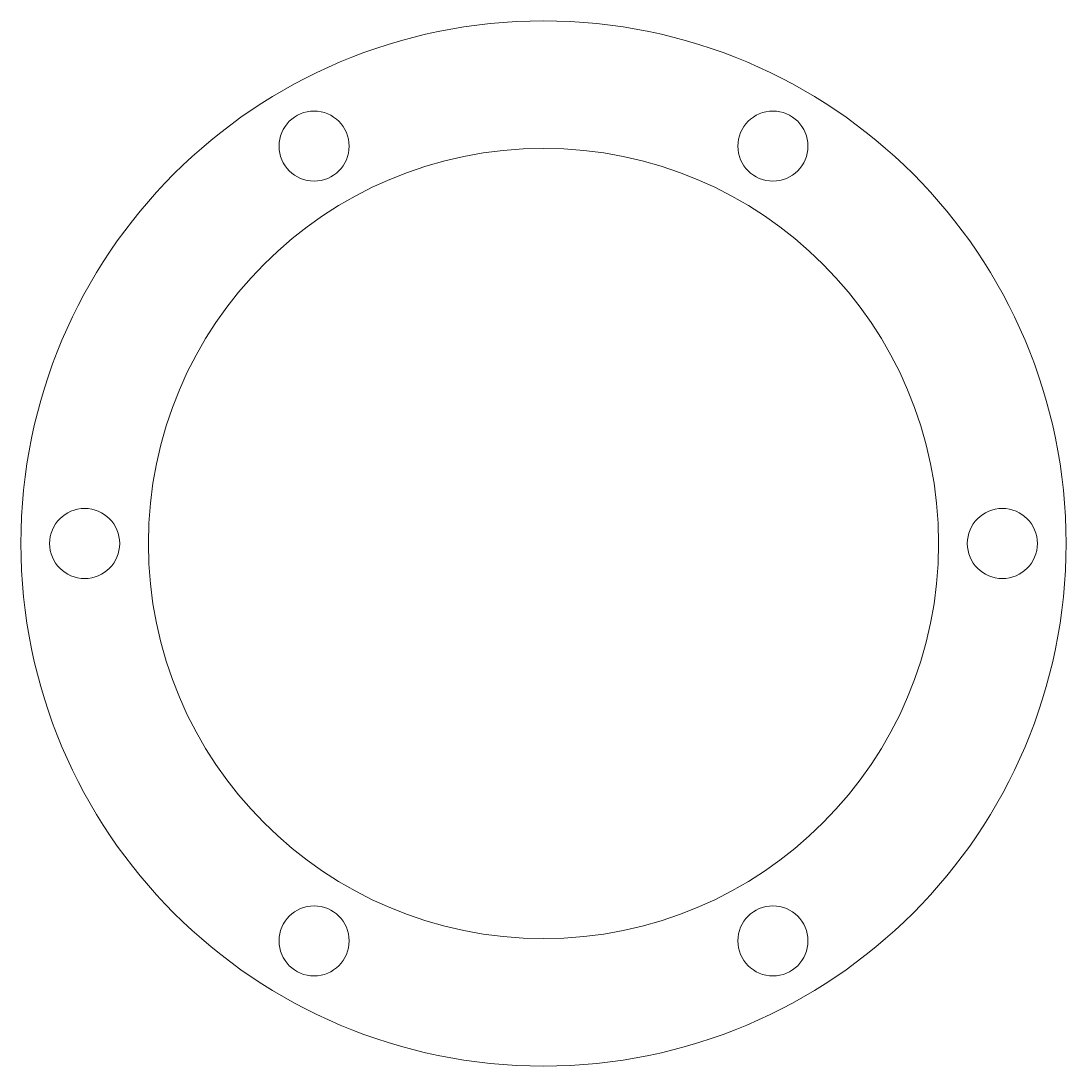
# Model space of a CAD drawing. Header units: millimetres. Extents: x -41 to 41, y -41 to 41.
import ezdxf

# ---------------------------------------------------------------- set-up
doc = ezdxf.new("R2010")
doc.units = ezdxf.units.MM

msp = doc.modelspace()

# ---------------------------------------------------------------- linework, layer by layer
at = {"color": 7, "linetype": 'Continuous', "lineweight": 15}
for centre, radius in [((0, 0), 41), ((-18, 31.177), 2.75), ((18, 31.177), 2.75), ((0, 0), 31), ((-36, 0), 2.75), ((36, 0), 2.75), ((-18, -31.177), 2.75), ((18, -31.177), 2.75)]:
    msp.add_circle(centre, radius, dxfattribs=at)

doc.saveas('drawing.dxf')
